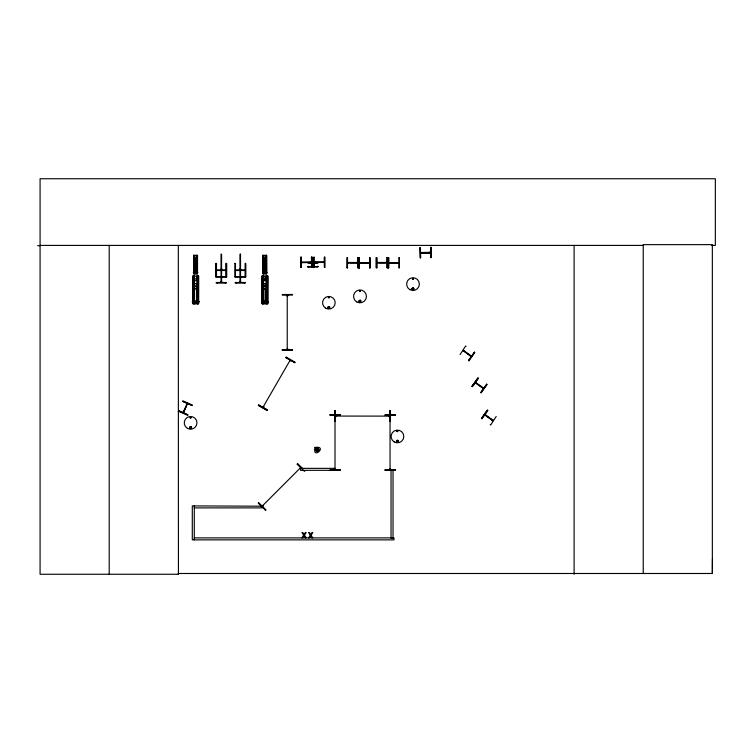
<?xml version="1.0" encoding="UTF-8"?>
<svg xmlns="http://www.w3.org/2000/svg" width="753" height="753" viewBox="0 0 753 753"><rect width="100%" height="100%" fill="white"/><g stroke="black" fill="none" stroke-linecap="round" stroke-linejoin="round"><path stroke-width="1.13" d="M711.83 245.412L715.35 245.412L715.35 178.743L40.078 178.743L40.078 574.257L178.423 574.257L178.329 573.485L712.347 573.485L712.451 559.187M290.197 360.103L290.507 360.273M471.557 356.235L470.324 355.934M475.265 382.665L483.511 388.604M483.774 388.219L482.908 387.541M484.734 414.781L492.98 420.776L484.876 414.941L485.083 414.479L485.647 415.562M287.712 295.985L287.175 296.136L287.599 295.063M287.599 349.618L287.59 348.488L287.241 349.618M335.01 415.195L335.019 416.324L335.367 415.185M334.897 468.818L335.471 468.818L334.972 469.599M390.412 415.185L390.506 416.211L389.96 416.108M190.34 417.567L190.876 417.717L190.471 417.331M190.02 427.459L190.18 428.043M328.336 297.322C329.306 299.327 329.579 295.929 328.44 297.209M328.261 307.516C331.104 306.085 327.094 309.492 329.033 306.923M359.445 291.091C360.903 289.237 360.282 293.105 359.51 290.959M412.456 278.826C413.915 277.142 413.293 280.493 412.522 278.958M412.343 288.7C414.564 291.477 413.237 286.78 412.7 288.352M316.862 451.536L318.961 450.068L317.493 447.969L315.394 449.437L316.862 451.536L317.229 449.475L317.126 450.04M317.229 449.475L317.493 447.969M287.194 295.28L287.702 295.28M335.405 416.183L335.367 415.298M335.405 469.599L335.358 468.714M390.449 416.183L390.468 415.402M389.998 468.818C390.798 471.425 389.988 467.114 390.016 469.599M187.205 403.363L183.064 412.437M186.735 404.154L187.205 404.361M262.891 407.251L263.795 406.535L263.239 407.514M263.738 406.742L263.286 407.429L263.334 406.516M191.206 427.958C190.358 425.313 189.728 429.201 190.914 428.146M396.963 430.885C397.885 433.314 397.932 429.05 397 431.422M195.479 273.527L195.799 272.784L195.281 272.727M195.987 302.273L195.375 302.226L195.996 302.32L195.375 302.433L195.996 302.546L195.375 303.318M264.67 273.527L264.99 272.784L264.472 272.727M178.583 410.677L178.348 411.194L187.666 415.327L187.892 414.809L178.583 410.677L187.864 414.875M182.706 401.368L182.941 400.85L192.231 405.02L192.024 405.49L182.706 401.368L192.081 405.368M184.278 410.743L186.65 405.387M187.525 403.495L183.459 412.813M420.56 252.547L421.765 252.989M301.304 262.11L302.537 262.571M335.132 415.665L336.271 416.004L335.132 416.014M359.407 262.712L360.433 262.618L360.329 263.164M388.699 262.712L389.922 263.174M289.698 360.998L290.15 360.198L262.929 407.345M290.046 361.158L290.47 360.414M267.23 410.441L267.513 409.952L258.656 404.916L258.373 405.406L267.23 410.441L258.401 405.359M183.356 411.787L183.996 411.74M302.706 537.887L304.043 535.731L305.351 537.887M309.323 537.887L310.65 535.731L311.968 537.887M301.934 537.887L303.647 535.195L301.981 532.503L302.8 532.503L304.09 534.621L305.398 532.503L306.17 532.503L304.485 535.157L306.17 537.887M308.542 537.887L310.255 535.195L308.598 532.503L309.417 532.503L310.697 534.621L312.006 532.503L312.777 532.503L311.093 535.157L312.787 537.887M262.138 506.204L192.297 505.903L192.297 539.863L393.97 539.863L393.97 537.887L194.283 537.887M300.711 467.632L300.306 468.677L299.986 468.215M460.083 354.55L465.636 345.994L466.098 346.324M463.735 351.237L463.34 350.39L471.293 356.611M468.554 360.574L474.465 352.263M471.999 386.317L477.901 378.015M472.366 386.571L478.268 378.27L477.863 377.987L471.962 386.289L472.423 386.618L478.306 378.298M475.341 382.797L475.68 382.402L476.056 383.211M483.341 388.473L483.633 388.059M480.838 392.595L486.739 384.294M481.431 418.461L487.332 410.159L487.793 410.479L481.892 418.79L481.431 418.461L487.37 410.178M481.769 418.706L487.737 410.441M492.048 420.108L492.528 419.816L492.951 420.616M496.208 416.465L490.655 425.021L490.194 424.692M263.108 505.875L262.797 505.414L262.392 506.449M329.108 297.595L328.656 297.237L329.005 297.699M359.849 290.827L360.273 291.251L359.774 290.959M360.433 301.577C359.859 298.461 359.172 303.704 360.527 300.842M396.953 440.731C398.121 444.364 397.97 439.31 397.603 440.627M397.876 441.644L397.876 440.787M420.739 253.13L430.763 252.904L420.729 253.008L420.767 252.49M421.699 252.876L421.473 252.471M430.744 252.33L429.822 252.246L429.831 252.81M311.497 262.505L301.473 262.571L301.511 262.053M311.356 262.439L310.565 261.94L310.321 262.515M314.359 262.524L324.411 262.43L314.321 262.138L315.243 262.486M323.489 262.025L323.272 262.543L324.411 262.072M388.764 416.07L388.652 415.571L388.764 416.127M335.349 416.07L389.47 416.117M347.764 262.948L347.764 262.43M369.601 263.174L359.576 263.174L359.614 262.656M368.565 262.712L369.591 262.712M377.055 262.948L377.055 262.43M377.761 262.383L377.761 262.948M386.891 262.882L386.816 262.383M398.751 263.098L397.782 262.656L397.744 263.174M316.015 451.141L316.994 449.974M317.371 449.532L318.34 448.364M297.209 464.177L297.604 463.773L302.442 468.545M262.468 506.374L263.108 505.724M300.287 468.611L300.889 467.952M304.861 470.936L304.457 471.331L297.256 464.13M300.522 467.745L262.204 506.082M368.678 262.599L368.452 263.174M190.302 427.092L190.914 427.092M397.697 431.601L397.189 431.601M315.479 450.379L316.909 449.852M317.455 449.654L318.886 449.136M471.218 356.47L463.189 350.785M483.435 388.463L475.407 382.778M485.421 415.402L485.723 414.978M430.537 252.792L420.673 252.895M335.349 415.609L336.158 415.656M369.384 263.164L359.614 263.117M388.906 262.656L398.779 262.712M397.97 262.599L397.97 263.117M398.676 263.164L388.802 263.061L398.892 263.174M264.567 303.318L265.197 303.205L264.567 303.101L265.197 302.988L264.632 302.226L265.244 302.198M429.822 252.246L429.577 252.82M356.818 262.383L356.593 262.948M386.11 262.383L386.11 262.948M420.456 247.633L419.882 247.643L420.099 257.827L420.663 257.818L420.381 247.633M420.663 252.547L430.528 252.283M422.819 253.121L428.673 252.989M301.266 257.197L300.701 257.197L300.814 267.381M312.024 257.121L311.46 257.131L311.526 267.315L312.09 267.315L312.024 257.121L312.043 267.315M314.189 257.215L313.625 257.225L313.737 267.409M301.407 262.11L311.356 262.006M314.321 262.138L324.195 262.025M311.497 262.402L301.52 262.515M300.767 267.381L301.332 267.381L301.2 257.197M313.69 267.409L314.255 267.409L314.048 257.225M324.439 267.343L325.004 267.343L324.938 257.149L324.374 257.159L324.439 267.343L324.449 257.159M282.328 349.646L292.512 349.59L292.522 350.154L282.328 350.22L282.328 349.646L292.512 349.731M282.328 350.173L292.522 350.107M335.104 410.743L334.539 410.752L334.652 420.936L335.17 420.936L335.104 410.743L335.141 420.936M340.281 414.592L330.087 414.658L330.096 415.223L340.281 415.157L340.281 414.592L330.087 414.705M330.096 415.082L340.281 415.016M385.141 415.082L395.325 415.016M335.245 416.014L336.158 416.014M388.652 415.665L389.678 415.656M388.661 416.023L389.574 416.014M330.096 469.825L340.281 469.703L340.29 470.277L330.096 470.324M333.494 469.891L340.281 469.844M385.141 469.91L395.325 469.844M385.141 470.286L395.334 470.23L395.325 469.703L385.141 469.768L385.141 470.333L390.807 470.305M393.066 470.286L395.334 470.277M37.65 245.694L40.078 245.685M40.078 245.412L643.231 245.412M240.555 254.185L239.991 254.185L239.991 282.488M193.596 255.352L197.521 255.342L197.521 273.744L193.596 273.763L193.672 255.352M262.788 255.352L266.713 255.342L266.694 273.744L262.788 273.763L262.788 255.352L263.023 273.763M193.86 257.225L197.258 257.225M263.051 257.225L266.449 257.225M347.547 257.573L346.982 257.573L347.029 267.757M357.741 257.573L358.306 257.573L358.306 267.757L357.741 267.757L357.76 257.573L357.882 267.757M376.839 267.757L376.274 267.757L376.274 257.573L376.839 257.573L376.773 267.757L376.698 257.573M387.033 257.573L387.597 257.573L387.597 267.757L387.033 267.757L387.098 257.573M358.842 257.79L359.407 257.79L359.379 267.983L358.842 267.983L358.842 257.79L358.889 267.983M369.591 257.79L370.156 257.79L370.156 267.983L369.591 267.983L369.667 257.79M398.883 257.79L399.448 257.79L399.401 267.983L398.883 267.983L399.024 257.79M193.86 258.467L197.258 258.467M263.051 258.467L266.449 258.467M193.86 260.34L197.258 260.34M263.051 260.34L266.449 260.34M193.85 261.997L197.248 261.997M263.042 261.997L266.44 261.997M347.66 262.486L357.741 262.486M376.942 262.486L386.891 262.449M349.806 262.797L355.651 262.797M359.51 262.712L369.488 262.712M379.098 262.797L384.943 262.797M357.741 262.948L347.764 262.891M387.033 262.948L377.055 262.891M226.164 263.418L226.164 277.01L226.116 263.418L226.691 263.418L226.691 277.01L215.932 277.01L215.932 263.418L216.497 263.418L216.497 277.01M234.898 263.418L235.463 263.418L235.463 277.01M309.982 263.305L315.827 263.305M193.85 263.861L197.248 263.861M263.042 263.861L266.44 263.861M346.982 267.757L347.547 267.757M221.024 268.906L221.589 268.906M239.991 268.906L240.555 268.906M221.024 269.367L220.46 269.932M221.589 269.367L222.163 269.932M239.991 269.367L239.426 269.932M240.555 269.367L241.12 269.932M216.497 269.932L226.116 269.932M235.463 269.932L245.083 269.932M216.497 270.496L226.116 270.496M235.463 270.496L245.083 270.496M193.86 271.88L197.258 271.88M263.051 271.88L266.449 271.88M193.286 272.548L197.823 272.548M262.486 272.548L267.014 272.407M192.749 276.106L198.641 276.078L198.613 303.675L192.749 303.694L192.881 276.106M261.95 276.106L267.833 276.078L267.833 303.675L261.95 303.694L261.969 276.106M215.932 276.728L226.691 276.765M234.898 276.765L245.647 276.728M193.144 278.902L198.246 278.902M262.345 278.902L267.437 278.902M193.144 280.775L198.246 280.775M262.345 280.775L267.437 280.775M221.024 281.358L220.883 282.488M221.589 281.358L221.73 282.488M239.991 281.358L239.849 282.488M240.555 281.358L240.696 282.488M193.144 283.57L198.246 283.57M262.345 283.57L267.437 283.57M193.144 286.065L198.237 286.065M262.336 286.065L267.428 286.065M193.144 288.86L198.237 288.86M262.336 288.86L267.428 288.86M193.144 300.871L198.246 300.871M262.345 300.871L267.437 300.871M192.297 301.661L199.093 301.661M261.498 301.661L268.284 301.661M192.297 301.878L199.093 301.878M261.498 301.878L268.284 301.878M195.291 302.198L196.091 302.151M264.482 302.151L265.282 302.198M194.283 507.889L262.204 507.889L262.204 505.903M315.14 262.025L315.451 262.59M348.47 262.383L348.752 262.948M315.394 449.437L316.891 449.71M317.465 449.805L318.961 450.068M190.33 418.047C192.514 417.623 189.304 416.484 190.255 417.924M483.059 387.644L482.739 387.964M485.148 414.574L493.102 420.23M285.999 357.543L294.856 362.588M258.58 405.039L267.437 410.074M463.34 350.39L471.416 356.065M475.557 382.383L483.69 388.162M412.7 289.406L412.399 288.879M397.678 431.036L397.217 431.384L397.575 430.932M389.988 416.258L390.054 415.298L390.054 469.637M335.01 469.637L335.01 415.298M315.789 448.59L316.957 449.569M317.399 449.946L318.566 450.925M297.576 463.81L302.405 468.582M297.313 464.074L302.141 468.846M258.543 502.853L265.79 510.007M316.561 448.054L317.079 449.485M317.277 450.03L317.804 451.461M430.707 247.408L430.998 257.592M420.315 247.633L420.522 257.818M390.412 415.298L390.412 416.211M389.79 410.743L389.79 420.927M311.526 257.131L311.667 267.315M301.125 257.197L301.191 267.381M287.599 295.176L287.608 296.089M287.251 296.098L287.241 295.176L287.241 349.514L287.241 348.592M287.59 348.592L287.599 349.514M712.347 573.485L712.347 244.64L643.231 244.64L643.231 573.485M574.106 245.412L574.106 574.257M388.623 257.79L388.557 267.983M387.55 257.573L387.55 267.757M387.174 257.573L387.174 267.757M376.321 257.573L376.321 267.757M369.732 257.79L369.732 267.983M359.332 257.79L359.266 267.983M317.917 263.268L307.892 263.155M267.71 276.078L267.71 303.675M267.164 276.078L267.164 303.675M267.061 276.078L267.042 303.675M266.826 276.078L266.844 280.681M266.844 282.977L266.826 286.432M266.844 288.728L266.826 303.675M266.722 276.078L266.722 280.681M266.722 282.977L266.722 286.432M266.722 288.728L266.722 303.675M266.628 273.744L266.477 255.342L266.449 273.744M266.496 276.078L266.496 280.681M266.496 282.977L266.496 286.432M266.496 288.728L266.496 303.675M266.393 276.078L266.393 303.675M266.261 255.342L266.186 273.744M266.167 276.078L266.167 280.681M266.167 282.977L266.167 286.432M266.167 288.728L266.167 303.675M266.073 276.078L266.044 280.681M266.044 282.977L266.073 286.432M266.044 288.728L266.073 303.675M265.818 255.342L265.753 273.744M265.668 303.675L264.115 303.675M265.272 273.744L264.228 273.744M263.964 257.658L263.983 272.614M263.898 257.658L263.898 272.614M263.71 255.352L263.748 273.763M263.738 276.106L263.71 280.7L263.616 276.106M263.738 283.006L263.71 286.451L263.616 283.006M263.738 288.747L263.71 303.694L263.616 288.747M263.531 257.658L263.531 272.614M263.465 257.658L263.446 272.614M263.39 276.106L263.39 280.7M263.39 283.006L263.39 286.451M263.39 288.747L263.39 303.694M263.324 257.658L263.315 273.744M263.286 276.106L263.286 303.694M263.051 255.352L263.089 273.763M263.061 276.106L263.061 280.7M263.061 283.006L263.061 286.451M263.061 288.747L263.061 303.694M262.966 276.106L262.938 280.7M262.966 283.006L262.938 286.451M262.938 288.747L262.966 303.694M262.75 276.106L262.722 280.7M262.75 283.006L262.722 286.451M262.722 288.747L262.75 303.694M262.628 276.106L262.628 280.7M262.628 283.006L262.628 286.451M262.628 288.747L262.628 303.694M245.61 263.418L245.61 277.01M245.083 277.01L245.12 263.418L245.647 263.418L245.647 277.01L234.898 277.01L234.936 263.418M244.236 282.488L244.236 283.053M240.593 269.405L240.593 269.885M240.508 254.185L240.555 282.488M239.943 269.405L239.943 269.885M236.31 282.488L236.31 283.053M225.269 282.488L225.269 283.053M221.636 269.405L221.636 269.885M221.589 282.488L221.589 254.185L221.024 254.185L221.024 282.488M217.344 282.488L217.344 283.053M215.979 263.418L215.979 277.01M198.519 276.078L198.519 303.675M198.293 276.078L198.246 303.675M198.19 276.078L198.19 303.675M197.964 276.078L197.964 303.675M197.87 276.078L197.841 303.675M197.625 276.078L197.653 280.681M197.653 282.977L197.625 286.432M197.653 288.728L197.625 303.675M197.521 276.078L197.521 280.681M197.521 282.977L197.521 286.432M197.521 288.728L197.521 303.675M197.437 255.342L197.437 273.744M197.295 276.078L197.295 280.681M197.295 282.977L197.295 286.432M197.295 288.728L197.295 303.675M197.22 255.342L197.258 273.744M197.201 276.078L197.201 303.675M196.985 255.342L196.985 273.744M196.844 257.639L196.862 272.595M196.853 276.078L196.872 280.681M196.853 282.977L196.975 286.432M196.853 288.728L196.975 303.675M196.778 257.639L196.778 272.595M196.589 255.342L196.627 273.744M196.477 303.675L194.914 303.675M196.072 273.744L195.036 273.744M194.782 257.658L194.782 272.614M194.773 257.658L194.707 272.614M194.547 255.352L194.519 273.763M194.547 276.106L194.519 280.7M194.547 283.006L194.519 286.451M194.547 288.747L194.519 303.694M194.34 257.658L194.34 272.614M194.415 276.106L194.415 280.7M194.415 283.006L194.415 286.451M194.415 288.747L194.415 303.694M194.274 257.658L194.255 272.614M194.189 280.7L194.189 276.106L194.095 303.694L194.189 288.747M194.189 283.006L194.189 286.451M194.283 505.903L194.283 539.863M194.123 257.658L194.114 273.744M193.86 255.352L193.888 273.763M193.869 276.106L193.869 286.451M193.869 288.747L193.869 303.694M193.822 255.352L193.822 273.763M193.766 276.106L193.747 286.451M193.766 288.747L193.747 303.694M193.53 276.106L193.549 286.451M193.53 288.747L193.549 303.694M193.427 276.106L193.427 286.451M193.427 288.747L193.427 303.694M193.201 276.106L193.201 303.694M178.32 245.412L178.423 574.257M109.204 245.412L109.204 574.257M194.82 262.731C195.742 265.621 197.06 260.698 194.82 262.731M189.718 427.375C190.848 430.876 192.448 424.908 189.718 427.375M264.011 262.731C264.943 265.621 266.261 260.698 264.011 262.731M327.988 307.271C329.108 310.773 330.708 304.805 327.988 307.271M359.115 300.908C360.245 304.41 361.845 298.433 359.115 300.908M412.71 278.751L413.275 278.986L412.738 278.676M412.126 288.644C413.246 292.145 414.847 286.168 412.126 288.644M396.558 440.976C397.678 444.477 399.278 438.51 396.558 440.976M286.206 357.176L285.924 357.675L294.781 362.711L295.063 362.212L286.206 357.176M474.399 352.225L468.498 360.527L468.959 360.856L474.823 352.526L474.399 352.225M486.645 384.228L480.781 392.558L481.186 392.85L487.05 384.51L486.626 384.209M258.637 502.75L258.241 503.155L265.489 510.308L265.884 509.903L258.59 502.797M315.008 447.414C312.1 460.535 328.355 445.503 315.008 447.414M431.205 247.398L430.641 247.417L430.876 257.601L431.422 257.592L431.205 247.398M308.749 266.393L307.826 266.76L308.749 266.393M317.804 266.336L316.881 266.694L317.804 266.336M292.512 294.47L282.319 294.536L282.328 295.101L292.512 295.035L292.512 294.47M390.214 410.743L389.649 410.743L389.715 420.927L390.28 420.927L390.214 410.743M395.325 414.639L385.131 414.658L385.141 415.223L395.325 415.157L395.325 414.592M388.699 257.79L388.134 257.79L388.181 267.983L388.699 267.983L388.699 257.79M317.917 266.722L307.892 266.863L317.917 266.722M226.408 282.488L216.215 282.488L216.215 283.053L226.408 283.053L226.408 282.488M245.365 282.488L235.181 282.488L235.181 283.053L245.365 283.053L245.365 282.488M334.473 468.357L300.513 468.357L300.513 470.333L334.473 470.333L334.473 468.357M393.019 470.07L391.042 470.07L391.042 537.99L393.019 537.99L393.019 470.07M347.481 267.757L347.481 257.573L347.406 267.757M267.437 303.675L267.484 276.078L267.381 303.675M266.054 272.595L266.035 257.639L265.969 272.595M265.536 272.595L265.602 257.639L265.517 272.595M262.392 303.694L262.392 276.106L262.345 303.694M196.411 272.595L196.411 257.639L196.345 272.595M394.261 441.955A6.353 6.353 0 0 0 403.796 436.458A6.353 6.353 0 0 0 394.261 430.951A6.353 6.353 0 0 0 394.261 441.955M396.953 442.067A0.988 0.988 0 0 0 398.431 441.22A0.988 0.988 0 0 0 396.953 440.364A0.988 0.988 0 0 0 396.953 442.067M409.83 289.632A6.363 6.363 0 0 0 419.374 284.116A6.363 6.363 0 0 0 409.83 278.601A6.363 6.363 0 0 0 409.83 289.632M412.512 289.736A0.988 0.988 0 0 0 413.999 288.879A0.988 0.988 0 0 0 412.512 288.023A0.988 0.988 0 0 0 412.512 289.736M356.781 301.962A6.448 6.448 0 0 0 366.447 296.381A6.448 6.448 0 0 0 356.781 290.799A6.448 6.448 0 0 0 356.781 301.962M359.303 301.84A0.988 0.988 0 0 0 360.96 301.398A0.988 0.988 0 0 0 359.746 300.193A0.988 0.988 0 0 0 359.303 301.84M325.72 308.222A6.316 6.316 0 0 0 335.189 302.753A6.316 6.316 0 0 0 325.72 297.284A6.316 6.316 0 0 0 325.72 308.222M328.176 308.212A0.988 0.988 0 0 0 329.823 307.77A0.988 0.988 0 0 0 328.619 306.556A0.988 0.988 0 0 0 328.176 308.212M187.422 428.363A6.363 6.363 0 0 0 196.975 422.857A6.363 6.363 0 0 0 187.422 417.341A6.363 6.363 0 0 0 187.422 428.363M189.907 428.316A0.988 0.988 0 0 0 191.563 427.873A0.988 0.988 0 0 0 190.349 426.659A0.988 0.988 0 0 0 189.907 428.316M264.322 288.446A1.129 1.129 0 0 0 266.016 287.458A1.129 1.129 0 0 0 264.322 286.479A1.129 1.129 0 0 0 264.322 288.446M195.121 288.446A1.129 1.129 0 0 0 196.825 287.458A1.129 1.129 0 0 0 195.121 286.479A1.129 1.129 0 0 0 195.121 288.446"/></g></svg>
